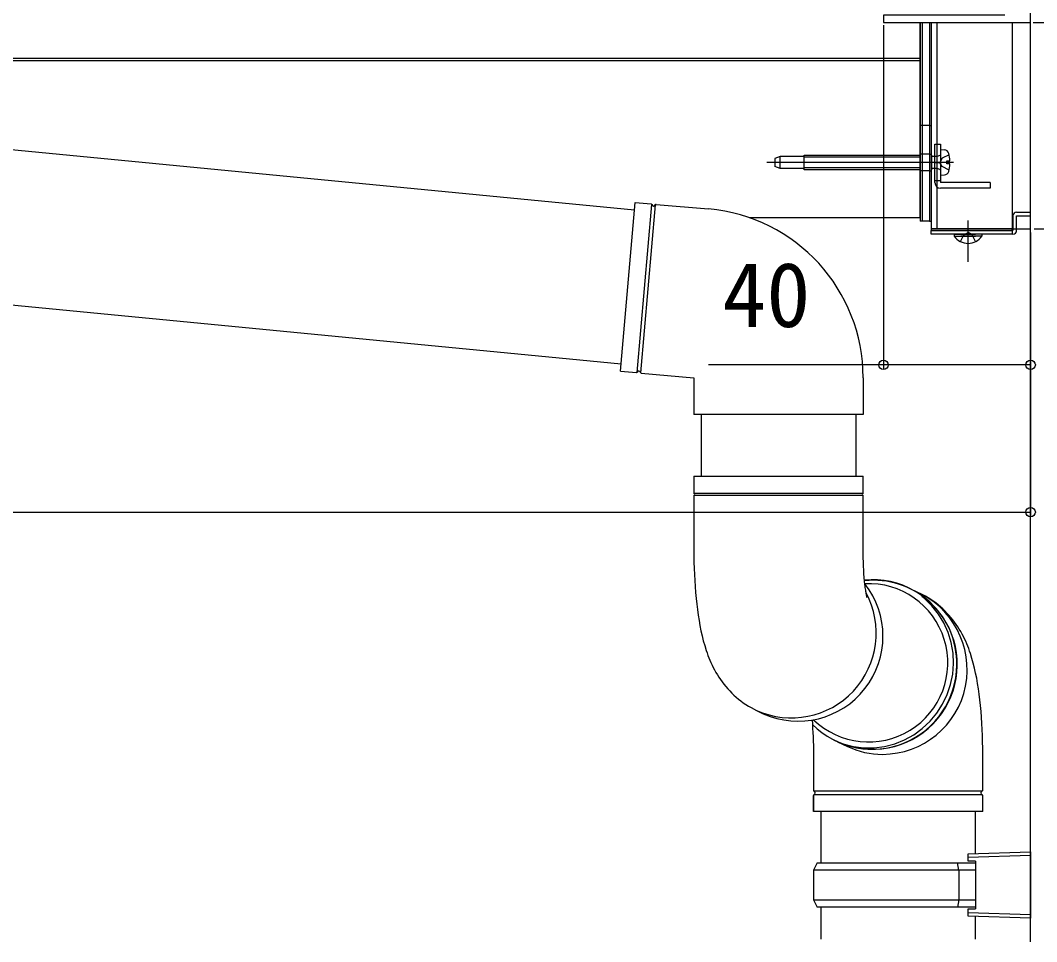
# Model space of a CAD drawing. Units: millimetres, scale not verified. Extents: x -1050 to 1050, y -1568 to 1559.
# Drawn here: x 468.5 to 744.6, y 556.3 to 806.6 of the extents above; entities that cross this region are included whole.
import ezdxf
from ezdxf.enums import TextEntityAlignment as Align

# ---------------------------------------------------------------- set-up
doc = ezdxf.new("R2010")
doc.units = ezdxf.units.MM
doc.header["$LTSCALE"] = 8
for name, color, linetype in [('0-3_YKK_11', 7, 'Continuous'), ('0-4_YKK_12', 2, 'Continuous'), ('0-5_YKK_13', 4, 'Continuous'), ('0-6_YKK_D', 6, 'Continuous'), ('0-8_YSS_K', 3, 'Continuous')]:
    doc.layers.add(name, color=color, linetype=linetype)
doc.styles.add('ＭＳ ゴシック', font='')
doc.styles.get('ＭＳ ゴシック').set_extended_font_data('MS Gothic')

msp = doc.modelspace()

# ---------------------------------------------------------------- linework, layer by layer
at = {"layer": '0-3_YKK_11'}
msp.add_lwpolyline([(735.996, 808.002), (702.996, 808.002), (702.996, 806.002), (742.996, 806.002), (742.996, 808.402)], dxfattribs=at)
at = {"layer": '0-4_YKK_12'}
for p, q in [((742.996, 750.002), (742.996, 1000.002)), ((712.996, 753.002), (712.996, 806.002)), ((715.996, 806.002), (715.996, 750.002)), ((717.496, 806.002), (717.496, 750.002)), ((737.996, 806.002), (737.996, 750.002)), ((209.119, 796.302), (712.996, 796.302)), ((215.327, 795.702), (712.996, 795.702)), ((722.079, 768.002), (671.317, 768.002)), ((716.992, 768.002), (712.554, 768.002)), ((666.512, 753.002), (712.996, 753.002)), ((725.995, 741.003), (725.996, 752.253)), ((715.996, 750.002), (742.996, 750.002))]:
    msp.add_line(p, q, dxfattribs=at)
at = {"layer": '0-5_YKK_13'}
for p, q in [((39.786, 812.669), (635.407, 755.099)), ((712.996, 806.002), (712.996, 752.002)), ((713.496, 806.002), (713.496, 752.002)), ((713.496, 806.002), (713.496, 752.002)), ((715.496, 806.002), (715.496, 752.002)), ((715.496, 806.002), (715.496, 752.002)), ((715.996, 806.002), (715.996, 752.002)), ((713.496, 778.002), (712.996, 778.002)), ((715.496, 778.002), (713.496, 778.002)), ((715.496, 778.002), (715.996, 778.002)), ((36.126, 770.828), (631.746, 713.257)), ((718.496, 773.002), (718.496, 762.502)), ((718.496, 771.502), (719.616, 771.404)), ((718.496, 771.502), (718.496, 764.502)), ((674.996, 769.618), (673.496, 769.072)), ((673.496, 769.072), (673.496, 766.932)), ((674.996, 766.386), (674.996, 769.618)), ((681.496, 769.618), (674.996, 769.618)), ((681.496, 766.002), (681.496, 770.002)), ((681.496, 770.002), (712.996, 770.002)), ((681.496, 769.502), (712.996, 769.502)), ((713.496, 770.252), (712.996, 770.252)), ((715.496, 770.252), (713.496, 770.252)), ((715.496, 770.252), (715.996, 770.252)), ((715.996, 770.002), (716.189, 770.002)), ((715.996, 769.502), (716.189, 769.502)), ((716.189, 766.002), (716.189, 770.002)), ((717.589, 769.622), (716.189, 769.622)), ((716.996, 768.002), (718.496, 768.002)), ((718.365, 769.904), (717.589, 769.622)), ((718.932, 769.147), (718.323, 768.002)), ((720.848, 770.102), (718.932, 769.147)), ((720.196, 767.577), (720.196, 768.427)), ((720.196, 768.427), (721.086, 768.427)), ((721.086, 767.577), (720.196, 767.577)), ((674.996, 766.386), (673.496, 766.932)), ((681.496, 766.386), (674.996, 766.386)), ((712.996, 766.502), (681.496, 766.502)), ((712.996, 766.002), (681.496, 766.002)), ((713.496, 765.752), (712.996, 765.752)), ((715.496, 765.752), (713.496, 765.752)), ((715.496, 765.752), (715.996, 765.752)), ((716.189, 766.502), (715.996, 766.502)), ((716.189, 766.002), (715.996, 766.002)), ((717.589, 766.382), (716.189, 766.382)), ((718.496, 763.002), (716.996, 763.002)), ((718.496, 764.502), (719.616, 764.6)), ((731.996, 762.502), (718.496, 762.502)), ((631.572, 711.265), (635.581, 757.09)), ((635.581, 757.09), (639.894, 756.713)), ((636.063, 710.969), (640.056, 756.603)), ((641.231, 756.596), (655.505, 755.347)), ((637.06, 710.882), (641.052, 756.515)), ((739.196, 754.502), (742.996, 754.502)), ((742.996, 753.502), (742.996, 754.502)), ((713.496, 752.002), (712.996, 752.002)), ((715.496, 752.002), (713.496, 752.002)), ((715.496, 752.002), (715.996, 752.002)), ((738.196, 753.502), (738.196, 750.002)), ((739.196, 750.002), (739.196, 753.502)), ((739.196, 753.502), (742.996, 753.502)), ((722.245, 748.503), (727.995, 748.502)), ((722.245, 748.503), (722.245, 747.994)), ((729.745, 748.502), (723.995, 748.503)), ((729.745, 748.502), (729.745, 747.993)), ((737.996, 749.502), (737.996, 748.502)), ((738.196, 750.002), (738.196, 749.502)), ((739.196, 749.502), (739.196, 750.002)), ((722.245, 747.994), (727.995, 747.994)), ((729.745, 747.993), (723.995, 747.994)), ((631.572, 711.265), (635.885, 710.888)), ((637.221, 710.771), (651.496, 709.522)), ((651.496, 709.522), (651.496, 699.522)), ((697.496, 709.522), (697.496, 699.522)), ((653.496, 699.522), (653.496, 682.809)), ((695.496, 699.522), (695.496, 682.809)), ((651.496, 682.809), (651.496, 678.059)), ((651.496, 682.809), (697.101, 682.809)), ((697.101, 682.809), (697.496, 682.809)), ((697.496, 678.059), (697.496, 682.809)), ((697.496, 678.059), (651.496, 678.059)), ((651.496, 677.559), (651.496, 662.809)), ((651.496, 677.559), (697.101, 677.559)), ((697.101, 677.559), (697.496, 677.559)), ((697.496, 662.809), (697.496, 677.559)), ((668.523, 619.112), (670.362, 618.24)), ((690.56, 610.61), (693.273, 609.324)), ((683.999, 607.196), (683.999, 597.367)), ((729.999, 597.356), (729.999, 607.196)), ((702.75, 597.196), (684.095, 597.196)), ((729.898, 597.196), (684.095, 597.196)), ((729.898, 597.196), (702.75, 597.196)), ((683.999, 591.696), (683.999, 596.038)), ((683.999, 596.025), (683.999, 591.696)), ((729.908, 596.196), (684.095, 596.196)), ((729.999, 591.696), (729.999, 596.029)), ((729.999, 591.696), (729.999, 596.028)), ((729.999, 591.696), (683.999, 591.696)), ((685.996, 591.696), (685.996, 577.696)), ((727.996, 580.255), (727.996, 591.696)), ((725.996, 580.196), (742.996, 580.696)), ((725.996, 579.197), (725.996, 580.196)), ((742.996, 580.696), (742.996, 562.696)), ((684.996, 577.696), (683.996, 575.696)), ((684.996, 577.696), (723.09, 577.696)), ((723.519, 575.696), (723.09, 577.696)), ((723.09, 577.696), (727.996, 577.696)), ((742.996, 579.697), (725.996, 579.197)), ((727.996, 578.196), (727.996, 565.196)), ((723.519, 575.696), (683.996, 575.696)), ((727.996, 575.696), (723.519, 575.696)), ((683.996, 567.696), (723.519, 567.696)), ((723.519, 567.696), (727.996, 567.696)), ((685.996, 565.696), (685.996, 557.009)), ((727.996, 565.696), (723.09, 565.696)), ((725.996, 565.196), (727.996, 565.196)), ((725.996, 564.196), (725.996, 565.196)), ((725.996, 564.196), (742.996, 563.696)), ((727.996, 557.009), (727.996, 563.137))]:
    msp.add_line(p, q, dxfattribs=at)
for points in [[(716.996, 762.502), (716.996, 773.002), (718.496, 773.002)], [(718.365, 766.1), (717.589, 766.382), (717.589, 769.622)], [(720.848, 765.902), (718.932, 766.857), (718.323, 768.002)], [(731.996, 762.502), (731.996, 761.002), (718.496, 761.002)], [(738.196, 748.502), (715.996, 748.502), (715.996, 749.502), (738.196, 749.502)], [(723.945, 746.493), (724.85, 748.349), (725.995, 748.958)], [(728.045, 746.493), (727.14, 748.349), (725.995, 748.958)], [(697.496, 699.522), (674.496, 699.522), (651.496, 699.522)], [(651.496, 662.809), (651.506, 661.106), (651.535, 659.408), (651.585, 657.72), (651.653, 656.045), (651.741, 654.389), (651.849, 652.756), (651.976, 651.148), (652.123, 649.568), (652.289, 648.02), (652.475, 646.505), (652.682, 645.023), (652.91, 643.574), (653.162, 642.156), (653.438, 640.767), (653.743, 639.404), (654.078, 638.06), (654.451, 636.73), (654.868, 635.407), (655.095, 634.747), (655.335, 634.088), (655.591, 633.427), (655.862, 632.766), (656.151, 632.104), (656.457, 631.442), (656.784, 630.78), (657.13, 630.119), (657.497, 629.46), (657.886, 628.803), (658.297, 628.151), (658.73, 627.505), (659.186, 626.866), (659.664, 626.236), (660.165, 625.616), (660.689, 625.009), (661.234, 624.414), (661.801, 623.834), (662.389, 623.271), (662.999, 622.726), (663.627, 622.199)], [(698.55, 649.82), (698.555, 649.804), (698.553, 649.813), (698.545, 649.843), (698.533, 649.89), (698.502, 650.014), (698.467, 650.167), (698.429, 650.352), (698.385, 650.574), (698.338, 650.831), (698.287, 651.119), (698.236, 651.433), (698.184, 651.773), (698.132, 652.135), (698.08, 652.519), (698.029, 652.924), (697.979, 653.346), (697.885, 654.242), (697.798, 655.195), (697.72, 656.197), (697.653, 657.239), (697.598, 658.314), (697.553, 659.416), (697.521, 660.536), (697.498, 662.809)], [(689.565, 611.088), (692.107, 610.061), (694.845, 609.345), (697.656, 608.985), (700.494, 608.985), (703.316, 609.345), (706.078, 610.061), (708.734, 611.12), (711.244, 612.506), (713.568, 614.197), (715.669, 616.167), (717.514, 618.384), (719.075, 620.814), (720.325, 623.417), (721.247, 626.154), (721.824, 628.98), (722.049, 631.852), (721.917, 634.723), (721.431, 637.55), (720.598, 640.286), (719.431, 642.89), (717.949, 645.319), (716.176, 647.536), (714.138, 649.506), (713.394, 650.112)], [(717.867, 647.806), (717.22, 648.315), (716.555, 648.804), (715.871, 649.27), (715.168, 649.709), (714.447, 650.12), (712.972, 650.893)], [(729.999, 607.196), (729.989, 608.898), (729.96, 610.596), (729.91, 612.285), (729.842, 613.959), (729.754, 615.615), (729.646, 617.249), (729.519, 618.857), (729.372, 620.436), (729.206, 621.985), (729.02, 623.5), (728.813, 624.982), (728.584, 626.431), (728.333, 627.849), (728.057, 629.237), (727.752, 630.601), (727.416, 631.945), (727.043, 633.275), (726.627, 634.597), (726.4, 635.257), (726.16, 635.917), (725.904, 636.578), (725.633, 637.239), (725.344, 637.901), (725.037, 638.563), (724.711, 639.225), (724.365, 639.886), (723.998, 640.545), (723.609, 641.202), (723.198, 641.854), (722.765, 642.5), (722.309, 643.139), (721.831, 643.769), (721.33, 644.388), (720.806, 644.996), (720.261, 645.591), (719.694, 646.17), (719.105, 646.734), (718.496, 647.279), (717.867, 647.806)], [(663.627, 622.199), (664.275, 621.69), (664.94, 621.201), (665.624, 620.735), (666.327, 620.296), (667.048, 619.885), (668.523, 619.112)], [(683.649, 616.527), (683.711, 615.382), (683.772, 614.237), (683.832, 613.09), (683.887, 611.936), (683.935, 610.771), (683.971, 609.592), (683.99, 608.398), (683.996, 607.195)], [(727.996, 578.196), (725.996, 578.196), (725.996, 579.197)], [(683.996, 575.696), (683.996, 567.696), (684.996, 565.696)], [(723.519, 575.696), (723.519, 567.696), (723.09, 565.696), (684.996, 565.696)], [(742.996, 562.696), (725.996, 563.196), (725.996, 564.196)]]:
    msp.add_lwpolyline(points, dxfattribs=at)
msp.add_lwpolyline([(737.996, 749.502), (737.996, 750.002), (715.996, 750.002), (715.996, 749.502)], close=True, dxfattribs=at)
for centre, radius, start, end in [((719.502, 770.109), 1.3, 15.88085, 85), ((712.096, 768.002), 9, 2.70664, 15.88085), ((718.296, 770.092), 0.2, 290, 0), ((712.096, 768.002), 9, 344.11915, 357.29336), ((718.296, 765.912), 0.2, 0, 70), ((719.502, 765.895), 1.3, 275, 344.11915), ((718.496, 762.502), 1.5, 180, 270), ((639.877, 756.514), 0.2, 11.60155, 85), ((640.562, 756.655), 0.5, 191.60155, 338.39845), ((641.213, 756.397), 0.2, 85, 158.39845), ((651.496, 709.522), 46, 0, 85), ((739.196, 753.502), 1, 90, 180), ((738.196, 749.502), 1, 270, 0), ((725.995, 750.529), 4.527, 214.06405, 325.93063), ((635.902, 711.087), 0.2, 265, 338.39845), ((636.553, 710.83), 0.5, 11.60155, 158.39845), ((637.239, 710.97), 0.2, 191.60155, 265), ((651.496, 677.809), 0.25, 270, 90), ((697.496, 677.809), 0.25, 90, 270), ((700.032, 631.604), 23.032, 245.71754, 95.41883), ((700.345, 631.912), 22.583, 358.79644, 96.28276), ((679.827, 639.267), 23.058, 245.76559, 38.14355), ((698.99, 632.052), 21.503, 225.95441, 92.74847), ((677.986, 640.137), 23.056, 245.65799, 28.22398), ((702.693, 630.254), 23.058, 270.1488, 67.3002), ((699.959, 631.564), 22.964, 224.97023, 359.68511), ((702.74, 629.316), 22.12, 244.66039, 270.03274), ((684.199, 597.367), 0.2, 180.00538, 253.40383), ((683.999, 596.696), 0.5, 286.60693, 73.40383), ((729.999, 596.699), 0.5, 106.56141, 253.43859), ((729.799, 597.37), 0.2, 286.56141, 0), ((684.199, 596.025), 0.2, 106.60693, 180.00538), ((729.799, 596.028), 0.2, 0, 73.43859)]:
    msp.add_arc(centre, radius, start, end, dxfattribs=at)
at = {"layer": '0-6_YKK_D'}
for p, q in [((702.996, 805.302), (702.996, 712.002)), ((743.696, 806.002), (783.996, 806.002)), ((743.696, 806.002), (783.996, 806.002)), ((742.996, 749.002), (742.996, 672.002)), ((742.996, 749.002), (742.996, 712.002)), ((743.996, 750.002), (783.996, 750.002)), ((-107.004, 673.002), (742.996, 673.002))]:
    msp.add_line(p, q, dxfattribs=at)
msp.add_lwpolyline([(742.996, 713.002), (702.996, 713.002), (655.442, 713.002)], dxfattribs=at)
for centre in [(702.996, 713.002), (742.996, 713.002), (742.996, 673.002)]:
    msp.add_circle(centre, 1.275, dxfattribs=at)
at = {"layer": '0-8_YSS_K'}
msp.add_line((742.996, 556.302), (742.996, 1299.663), dxfattribs=at)

# ---------------------------------------------------------------- texts
at = {"layer": '0-6_YKK_D', "style": 'ＭＳ ゴシック'}
msp.add_text('40', height=17.6, dxfattribs=at).set_placement((659.214, 718.002), align=Align.BOTTOM_LEFT)

doc.saveas('drawing.dxf')
